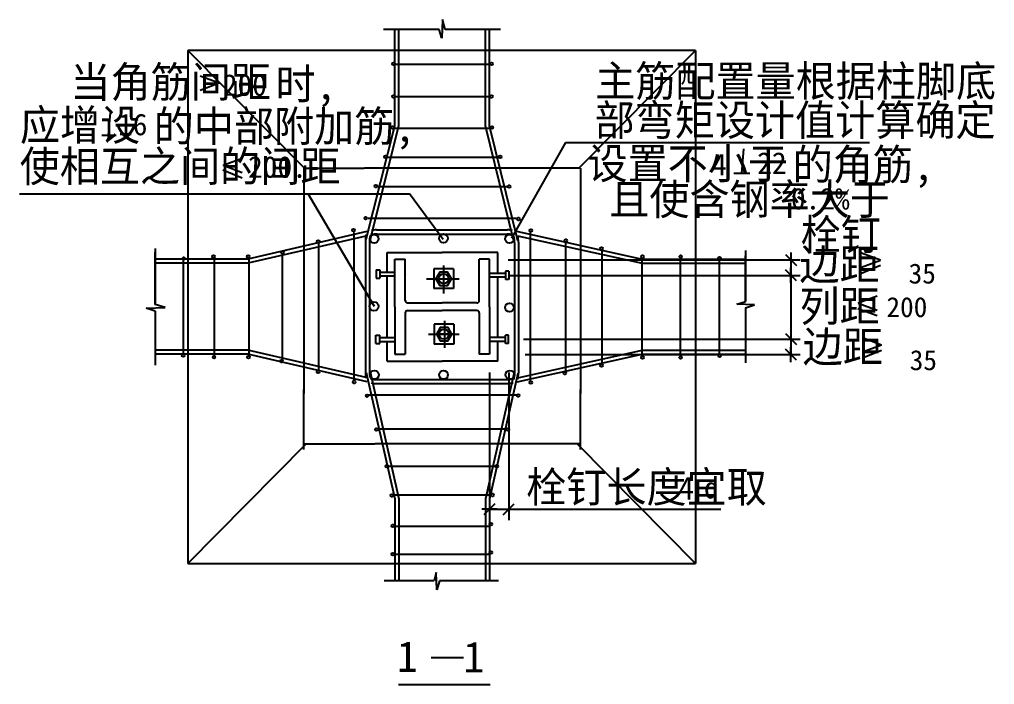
# Model space of a CAD drawing. Header units: metres. Extents: x 1731 to 11267, y 3952 to 9151.
# Drawn here: x 1731 to 4892, y 3952 to 6108 of the extents above; entities that cross this region are included whole.
import ezdxf

# ---------------------------------------------------------------- set-up
doc = ezdxf.new("R2010")
doc.units = ezdxf.units.M
for name, color, linetype in [('BOR', 3, 'Continuous'), ('CENTER', 7, 'Continuous'), ('FRAMING', 2, 'Continuous'), ('HIDDEN', 3, 'Continuous'), ('Z', 4, 'Continuous')]:
    doc.layers.add(name, color=color, linetype=linetype)

# ---------------------------------------------------------------- blocks, each defined once
blk = doc.blocks.new('CC')
blk.add_line((-24.24, 0), (24.24, 0))
at = {"layer": 'FRAMING', "color": 6}
blk.add_line((-17.83, -17.83), (17.83, 17.83), dxfattribs=at)

msp = doc.modelspace()

# ---------------------------------------------------------------- linework, layer by layer
for p, q in [((3101.75, 6108.02), (3099.59, 6047.92)), ((3110.42, 6075.53), (3101.75, 6108.02)), ((3091.15, 6075.53), (2911.01, 6075.53)), ((3099.59, 6047.92), (3091.15, 6075.53)), ((3290.08, 6075.53), (3110.42, 6075.53)), ((2378.55, 5901.5), (2316.5, 5924.48)), ((2378.55, 5901.39), (2316.5, 5878.4)), ((3501.1, 5708.92), (3325.44, 5399.55)), ((3501.1, 5708.92), (4486.67, 5708.92)), ((2390.69, 5635.42), (2452.74, 5658.41)), ((2390.69, 5635.31), (2452.74, 5612.32)), ((2452.68, 5593.93), (2390.62, 5619.19)), ((1730.87, 5543.11), (2994.89, 5543.11)), ((2881.84, 5177.43), (2666.93, 5543.11)), ((3104.62, 5394.75), (2994.89, 5543.11)), ((2170.87, 5365.68), (2170.87, 5184.24)), ((2170.87, 5184.24), (2170.87, 5353.4)), ((4084.45, 5358.69), (4084.45, 5194.01)), ((4084.45, 5194.01), (4084.45, 5342.38)), ((4522.44, 5327.41), (4460.38, 5350.4)), ((3106, 5310.94), (3106, 5219.29)), ((3314.88, 5328.47), (4262.04, 5328.47)), ((4232.04, 5329.47), (4232.04, 5330.47)), ((4232.04, 5328.47), (4232.04, 5278.29)), ((4522.44, 5327.3), (4460.38, 5304.32)), ((4460.44, 5285.92), (4522.5, 5311.18)), ((3050.8, 5267.05), (3156.62, 5267.05)), ((3319.89, 5278.29), (4262.04, 5278.29)), ((4232.04, 5277.29), (4232.04, 5276.29)), ((4232.04, 5277.29), (4232.04, 5072.97)), ((2203.19, 5174.8), (2170.87, 5184.24)), ((4056.83, 5184.74), (4084.45, 5194.01)), ((4113.9, 5182.58), (4056.83, 5184.74)), ((4449.88, 5189.07), (4511.94, 5212.05)), ((4449.88, 5188.95), (4511.94, 5165.97)), ((2141.08, 5172.63), (2203.19, 5174.8)), ((2170.87, 5162), (2141.08, 5172.63)), ((2170.87, 5162), (2170.87, 5103.72)), ((4084.45, 5173.08), (4113.9, 5182.58)), ((4084.45, 5173.08), (4084.45, 5103.72)), ((4449.2, 5171.39), (4511.26, 5148.4)), ((3108.55, 5131.46), (3108.55, 5043.63)), ((2170.87, 5108.42), (2170.87, 4987.9)), ((4084.45, 5108.42), (4084.45, 4995)), ((3057.1, 5088.06), (3156.62, 5088.06)), ((3079.45, 5088.06), (3133.44, 5088.06)), ((3136.6, 5088.06), (3081.35, 5088.06)), ((3365.1, 5071.97), (4262.04, 5071.97)), ((4232.04, 5072.97), (4232.04, 5073.97)), ((4232.04, 5071.97), (4232.04, 5021.78)), ((4525.5, 5052.56), (4463.44, 5075.55)), ((4525.5, 5052.45), (4463.44, 5029.47)), ((4463.51, 5011.07), (4525.56, 5036.33)), ((3370.68, 5021.78), (4262.04, 5021.78)), ((4232.04, 5020.78), (4232.04, 5019.78)), ((3254.28, 4963.22), (3254.28, 4485.32)), ((3317, 4963.22), (3317, 4485.32)), ((3255.28, 4520.55), (3316, 4520.55)), ((3292.75, 4520.55), (4004.52, 4520.55)), ((3082.05, 4315.15), (3075.54, 4288.3)), ((3084.21, 4259.39), (3082.05, 4315.15)), ((3075.54, 4288.3), (2912.7, 4288.3)), ((3092.88, 4288.3), (3084.21, 4259.39)), ((3283.69, 4288.3), (3092.88, 4288.3))]:
    msp.add_line(p, q)
at = {"layer": 'BOR'}
for p, q in [((2947.79, 5763.33), (2947.79, 6075.53)), ((2960.59, 5763.33), (2960.59, 6075.53)), ((3242.19, 5763.33), (3242.19, 6075.53)), ((3254.99, 5763.33), (3254.99, 6075.53)), ((2947.79, 5763.33), (2947.79, 5917.45)), ((2960.59, 5763.33), (2960.59, 5917.45)), ((3242.19, 5763.33), (3242.19, 5917.45)), ((3254.99, 5763.33), (3254.99, 5917.45)), ((2854.92, 5396.41), (2947.79, 5763.33)), ((2868.16, 5392.4), (2960.59, 5763.33)), ((3333.69, 5389.53), (3242.19, 5763.33)), ((3346.16, 5390.25), (3254.99, 5763.33)), ((2857.33, 5420.66), (2470.81, 5330.56)), ((2853.79, 5405.94), (2470.81, 5317.76)), ((2870.83, 5410.19), (2868.8, 5409.68)), ((2887.97, 5425.88), (3312.98, 5425.88)), ((2890.19, 5412.57), (3311.5, 5412.57)), ((3328.17, 5410.81), (3332.3, 5409.93)), ((3342.13, 5421.44), (3750.12, 5330.56)), ((3345.64, 5407.09), (3750.12, 5317.76)), ((2852.47, 5391.5), (2852.47, 4965.3)), ((2865.78, 5387.78), (2865.78, 4966.35)), ((3335.98, 5385.23), (3335.98, 4960.56)), ((3348.44, 5385.98), (3348.44, 4961.79)), ((2923.31, 5353.03), (3101.39, 5353.03)), ((2923.31, 5289.08), (2923.31, 5353.03)), ((3281.49, 5353.03), (3101.39, 5353.03)), ((3281.49, 5285.14), (3281.49, 5353.03)), ((2470.81, 5330.56), (2170.87, 5330.56)), ((2470.81, 5317.76), (2170.87, 5317.76)), ((2947.79, 5176.96), (2947.79, 5330.56)), ((2947.79, 5330.56), (2981.57, 5330.56)), ((2981.57, 5196.94), (2981.57, 5330.56)), ((3221.22, 5196.94), (3221.22, 5330.56)), ((3254.99, 5330.56), (3221.22, 5330.56)), ((3254.99, 5176.96), (3254.99, 5330.56)), ((3750.12, 5330.56), (4084.45, 5330.56)), ((3750.12, 5317.76), (4084.45, 5317.76)), ((2887.16, 5296.31), (2899.03, 5296.31)), ((2887.16, 5296.31), (2887.16, 5269.72)), ((2899.03, 5296.31), (2899.03, 5269.72)), ((2899.03, 5289.08), (2947.79, 5289.08)), ((3307.06, 5285.14), (3254.99, 5285.14)), ((3317.26, 5292.38), (3307.06, 5292.38)), ((3307.06, 5292.38), (3307.06, 5265.42)), ((3317.26, 5292.38), (3317.26, 5265.42)), ((2887.16, 5269.72), (2899.03, 5269.72)), ((2899.03, 5276.95), (2947.79, 5276.95)), ((2923.31, 5076.97), (2923.31, 5276.95)), ((3307.06, 5272.65), (3254.99, 5272.65)), ((3281.49, 5076.97), (3281.49, 5272.65)), ((3317.26, 5265.42), (3307.06, 5265.42)), ((2989.25, 5189.26), (3101.39, 5189.26)), ((3213.54, 5189.26), (3101.39, 5189.26)), ((2947.79, 5176.96), (2947.79, 5023.36)), ((2981.57, 5156.98), (2981.57, 5023.36)), ((2989.25, 5164.66), (3101.39, 5164.66)), ((3213.54, 5164.66), (3101.39, 5164.66)), ((3221.22, 5156.98), (3221.22, 5023.36)), ((3254.99, 5176.96), (3254.99, 5023.36)), ((2886.57, 5057.39), (2886.57, 5084.2)), ((2886.57, 5084.2), (2899.03, 5084.2)), ((2899.03, 5057.39), (2899.03, 5084.2)), ((2899.03, 5076.97), (2947.79, 5076.97)), ((2899.03, 5064.62), (2947.79, 5064.62)), ((2923.31, 5000.89), (2923.31, 5064.62)), ((3306.69, 5076.97), (3254.99, 5076.97)), ((3306.69, 5064.51), (3254.99, 5064.51)), ((3281.49, 5000.89), (3281.49, 5064.51)), ((3306.69, 5057.28), (3306.69, 5084.2)), ((3316.58, 5084.2), (3306.69, 5084.2)), ((3316.58, 5057.28), (3316.58, 5084.2)), ((2470.81, 5036.16), (2170.87, 5036.16)), ((2854.52, 4947.33), (2470.81, 5036.16)), ((2886.57, 5057.39), (2899.03, 5057.39)), ((3316.58, 5057.28), (3306.69, 5057.28)), ((3347.05, 4946.93), (3750.12, 5036.16)), ((3750.12, 5036.16), (4084.45, 5036.16)), ((2470.81, 5023.36), (2170.87, 5023.36)), ((2857.91, 4933.76), (2470.81, 5023.36)), ((2923.31, 5000.89), (3101.39, 5000.89)), ((2947.79, 5023.36), (2981.57, 5023.36)), ((2947.79, 5023.36), (2981.57, 5023.36)), ((3281.49, 5000.89), (3101.39, 5000.89)), ((3254.99, 5023.36), (3221.22, 5023.36)), ((3254.99, 5023.36), (3221.22, 5023.36)), ((3343.82, 4933.38), (3750.12, 5023.36)), ((3750.12, 5023.36), (4084.45, 5023.36)), ((2854.88, 4964.22), (2947.79, 4553.77)), ((2868.16, 4965.43), (2960.59, 4553.77)), ((2870.37, 4943.36), (2868.98, 4943.7)), ((2889.82, 4940.95), (3310.64, 4940.95)), ((3333.59, 4959.55), (3242.19, 4553.77)), ((3346.08, 4960.91), (3254.99, 4553.77)), ((3327.35, 4942.72), (3334.29, 4944.2)), ((2890.94, 4927.96), (3310, 4927.96)), ((3326.72, 4929.73), (3330.96, 4930.63)), ((2947.79, 4553.77), (2947.79, 4288.3)), ((2960.59, 4553.77), (2960.59, 4288.3)), ((3242.19, 4553.77), (3242.19, 4288.3)), ((3254.99, 4553.77), (3254.99, 4288.3))]:
    msp.add_line(p, q, dxfattribs=at)
for centre, radius in [((2943.54, 5964.27), 4.38), ((3261.34, 5964.27), 4.38), ((2943.54, 5858.85), 4.38), ((3261.34, 5858.85), 4.38), ((2939.78, 5757.84), 4.38), ((3262.82, 5757.56), 4.38), ((2917.41, 5662.72), 4.38), ((3289.07, 5662.72), 4.38), ((2886.02, 5568.2), 4.38), ((3318.44, 5566.24), 4.38), ((2853.14, 5464.3), 4.38), ((3348.59, 5461.36), 4.38), ((2814.07, 5425.22), 4.38), ((2880.96, 5397.28), 14.17), ((3105.62, 5398.54), 14.17), ((3319.85, 5397.4), 14.17), ((3388.72, 5424.33), 4.38), ((2699.28, 5388.76), 4.38), ((3501.89, 5391.18), 4.38), ((2359.99, 5339.39), 4.38), ((2472.11, 5339.39), 4.38), ((2583.55, 5354), 4.38), ((3617.63, 5366.03), 4.38), ((3750.53, 5339.25), 4.38), ((3874.39, 5339.25), 4.38), ((2263.04, 5332.78), 4.38), ((4000.18, 5333.76), 4.38), ((2880.18, 5178.27), 14.17), ((3319.24, 5174.28), 14.17), ((2261.52, 5019.11), 4.38), ((2361.5, 5013.46), 4.38), ((2473.63, 5013.46), 4.38), ((2580.52, 5000.92), 4.38), ((3750.53, 5012.71), 4.38), ((3874.39, 5012.71), 4.38), ((4000.99, 5017.69), 4.38), ((2699.28, 4965.97), 4.38), ((2881.32, 4955.82), 14.17), ((3105.81, 4955.82), 14.17), ((3321.1, 4956.52), 14.17), ((3499.06, 4962.02), 4.38), ((3617.63, 4986.29), 4.38), ((2815.58, 4932.92), 4.38), ((3388.72, 4931.53), 4.38), ((2857.57, 4888.5), 4.38), ((3347.42, 4889.61), 4.38), ((2887.68, 4779.32), 4.38), ((3314.4, 4779.32), 4.38), ((2922, 4659.61), 4.38), ((3278.38, 4659.61), 4.38), ((2938.2, 4565.44), 4.38), ((3264.32, 4566.56), 4.38), ((2940.86, 4466.18), 4.38), ((3259.25, 4471.74), 4.38), ((2940.86, 4375.01), 4.38), ((3259.25, 4380.58), 4.38)]:
    msp.add_circle(centre, radius, dxfattribs=at)
for centre, radius, start, end in [((2932.47, 5391.5), 80, 165.8, 180), ((2945.78, 5387.78), 80, 166.01, 180), ((2890.19, 5332.57), 80, 90, 104.01), ((2887.97, 5345.88), 80, 90, 101.18), ((3311.5, 5332.57), 80, 77.97, 90), ((3312.98, 5345.88), 80, 78.61, 90), ((3255.98, 5385.23), 80, 0, 13.75), ((3268.44, 5385.98), 80, 0, 13.73), ((2989.25, 5196.94), 7.68, 180, 270), ((3213.54, 5196.94), 7.68, 270, 0), ((2989.25, 5156.98), 7.68, 90, 180), ((2989.25, 5156.98), 7.68, 90, 180), ((3213.54, 5156.98), 7.68, 0, 90), ((3213.54, 5156.98), 7.68, 0, 90), ((2932.47, 4965.3), 80, 180, 194.1), ((2945.78, 4966.35), 80, 180, 193.99), ((2889.82, 5020.95), 80, 255.92, 270), ((3310.64, 5020.95), 80, 270, 282.06), ((3255.98, 4960.56), 80, 345.95, 0), ((3268.44, 4961.79), 80, 346.05, 360), ((2890.94, 5007.96), 80, 255.93, 270), ((3310, 5007.96), 80, 270, 282.06)]:
    msp.add_arc(centre, radius, start, end, dxfattribs=at)
at = {"layer": 'CENTER'}
msp.add_line((2984.03, 5282.11), (2984.03, 5282.11), dxfattribs=at)
at = {"layer": 'FRAMING'}
for p, q in [((2947.79, 5963.64), (3254.99, 5963.64)), ((2947.79, 5858.22), (3254.99, 5858.22)), ((2025.14, 5805.09), (2018.86, 5733.3)), ((2944.24, 5756.23), (3258.55, 5756.23)), ((1998.06, 5732.95), (2044.14, 5732.95)), ((2919.45, 5661.86), (3283.33, 5661.86)), ((4078.44, 5688.66), (4071.46, 5608.9)), ((4047.33, 5609.84), (4099.08, 5609.84)), ((2890.79, 5566.17), (3312, 5566.17)), ((2861.15, 5463.68), (3341.64, 5463.68)), ((2814.69, 5417.2), (2814.69, 4936.72)), ((3388.09, 4936.72), (3388.09, 5417.2)), ((2700.29, 5384.12), (2700.29, 4969.8)), ((3502.5, 4969.8), (3502.5, 5384.12)), ((2582.97, 5350.2), (2582.97, 5003.72)), ((3618.42, 5361.67), (3618.42, 4992.25)), ((2261.44, 5330.56), (2261.44, 5023.36)), ((2362.13, 5334.12), (2362.13, 5019.8)), ((2474.26, 5334.12), (2474.26, 5019.8)), ((3749.9, 5019.8), (3749.9, 5334.12)), ((3873.76, 5019.8), (3873.76, 5334.12)), ((4000.36, 5023.36), (4000.36, 5330.56)), ((3073.93, 5299.61), (3073.93, 5235.61)), ((3137.93, 5299.61), (3073.93, 5299.61)), ((3137.93, 5299.61), (3137.93, 5235.61)), ((3137.93, 5235.61), (3073.93, 5235.61)), ((3075.25, 5120.06), (3075.25, 5056.06)), ((3139.25, 5120.06), (3075.25, 5120.06)), ((3139.25, 5120.06), (3139.25, 5056.06)), ((3139.25, 5056.06), (3075.25, 5056.06)), ((3341.64, 4890.24), (2861.15, 4890.24)), ((3308.56, 4779.51), (2894.23, 4779.51)), ((2928.63, 4660.54), (3274.15, 4660.54)), ((3258.55, 4566.07), (2944.24, 4566.07)), ((3299.16, 4502.72), (3334.83, 4538.39)), ((3254.99, 4464.43), (2947.79, 4464.43)), ((3254.99, 4373.27), (2947.79, 4373.27)), ((2960.04, 3952.3), (3256.57, 3952.3)), ((2964.49, 3952.3), (3256.95, 3952.3))]:
    msp.add_line(p, q, dxfattribs=at)
for points in [[(3081.11, 5267.65), (3093.63, 5245.85), (3118.77, 5245.79), (3131.4, 5267.54), (3118.88, 5289.34), (3093.73, 5289.4)], [(3082.43, 5088.1), (3094.95, 5066.3), (3120.09, 5066.24), (3132.72, 5087.99), (3120.19, 5109.79), (3095.05, 5109.85)]]:
    msp.add_lwpolyline(points, close=True, dxfattribs=at)
for centre in [(3105.93, 5267.61), (3107.25, 5088.06)]:
    msp.add_circle(centre, 16, dxfattribs=at)
at = {"layer": 'HIDDEN'}
for p, q in [((2276.69, 6007.38), (2654.58, 5625.57)), ((3922.67, 6007.38), (2276.69, 6007.38)), ((2276.69, 6007.38), (2276.69, 4344.37)), ((3544.78, 5625.57), (3922.67, 6007.38)), ((3922.67, 6007.38), (3922.67, 4344.37)), ((2652.8, 5625.57), (2652.8, 4895.77)), ((2652.8, 5625.57), (2847.81, 5625.57)), ((3549.99, 5625.57), (2849.67, 5625.57)), ((3549.99, 5625.57), (3549.99, 4895.77)), ((2652.8, 4713.62), (2652.8, 4908.63)), ((3549.99, 4713.62), (3549.99, 4908.63)), ((2276.69, 4344.37), (2660.37, 4732.02)), ((2652.8, 4732.02), (2882.54, 4732.02)), ((3549.99, 4732.02), (2884.41, 4732.02)), ((3538.99, 4732.02), (3922.67, 4344.37)), ((2276.69, 4344.37), (3922.67, 4344.37))]:
    msp.add_line(p, q, dxfattribs=at)
at = {"layer": 'Z'}
for p, q in [((3065.83, 4039.75), (3153.53, 4039.75)), ((3083.12, 4039.75), (3170.82, 4039.75))]:
    msp.add_line(p, q, dxfattribs=at)

# ---------------------------------------------------------------- block references
for p, rotation in [((4232.04, 5328.47), 270), ((4232.04, 5278.29), 90), ((4232.04, 5278.29), 90), ((4232.04, 5071.97), 270), ((4232.04, 5071.97), 270), ((4232.04, 5021.78), 90), ((3254.28, 4520.55), 180)]:
    msp.add_blockref('CC', p, dxfattribs=dict(rotation=rotation))

# ---------------------------------------------------------------- texts
for s, height, p in [('当角筋间距', 100, (1895.82, 5855.4)), ('时,', 100, (2560.55, 5849.12)), ('主筋配置量根据柱脚底', 100, (3597.37, 5858.48)), ('应增设', 100, (1732.29, 5715.87)), ('的中部附加筋,', 100, (2166.23, 5712.1)), ('部弯矩设计值计算确定', 100, (3595.37, 5731.63)), ('使相互之间的间距', 100, (1731.43, 5582.15)), ('设置不小于', 100, (3572.44, 5591.31)), ('的角筋,', 100, (4237.51, 5587.91)), ('且使含钢率大于', 100, (3642.88, 5475.04)), ('栓钉', 100, (4263.4, 5360.51)), ('边距', 100, (4259.59, 5263.82)), ('列距', 100, (4259.59, 5128.77)), ('200', 65, (4541.45, 5143.13)), ('边距', 100, (4270.04, 4997.2)), ('栓钉长度宜取', 100, (3373.64, 4542.48)), ('4', 75, (3866.8, 4551.39))]:
    msp.add_text(s, height=height).set_placement(p)
at = {"char_height": 65, "attachment_point": 1}
for insert in [(4613.44, 5317.08), (4617.03, 5036.32)]:
    msp.add_mtext('\\A1;35', dxfattribs=dict(at, insert=insert))
at = {"layer": 'Z'}
for s, height, p in [('200', 70, (2390.11, 5860.59)), ('16', 70, (2050.47, 5732.75)), ('200.', 70, (2472.01, 5594.98)), ('4', 70, (3976.04, 5602.47)), ('22', 70, (4122.65, 5607.69)), ('0.2%', 70, (4231.97, 5492.17)), ('d', 70, (3950.07, 4555.38)), ('1', 100, (2954.2, 3992.78)), ('1', 100, (3170, 3991.44))]:
    msp.add_text(s, height=height, dxfattribs=at).set_placement(p)

doc.saveas('drawing.dxf')
